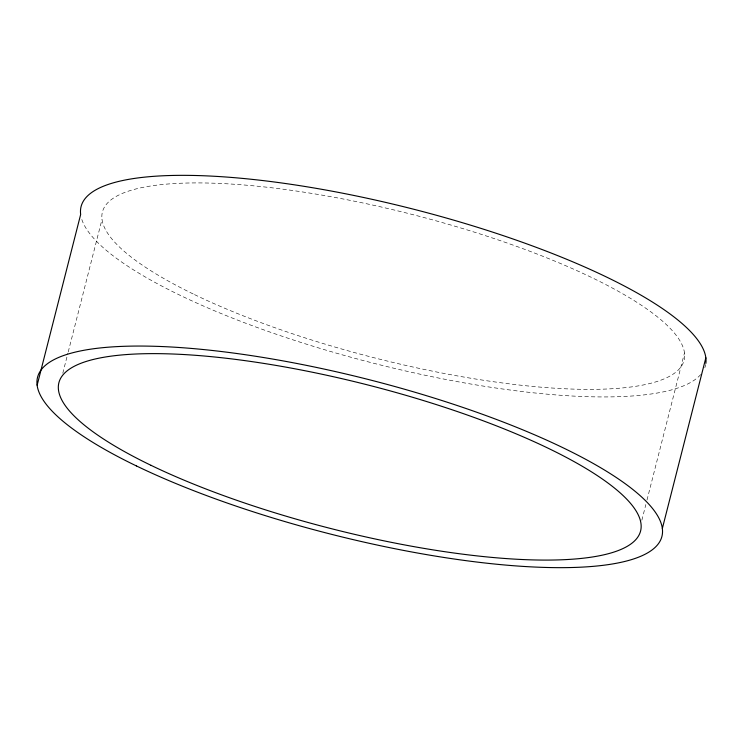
<?xml version="1.0" encoding="UTF-8"?>
<svg xmlns="http://www.w3.org/2000/svg" width="743" height="743" viewBox="0 0 743 743"><rect width="100%" height="100%" fill="white"/><g stroke="black" fill="none" stroke-linecap="round" stroke-linejoin="round"><path stroke-width="0.56" stroke-dasharray="3.71 2.79" d="M62.793 373.237L67.947 353.027M68.235 351.903L102.014 219.371M641.841 520.258L645.853 504.534M646.995 500.039L684.498 352.916M700.649 374.574A322.146 79.566 14.3 0 1 376.432 363.959A322.146 79.566 14.3 0 1 81.433 218.21M705.683 364.525A322.146 79.566 14.3 0 1 704.801 367.711M194.499 294.599A300.144 74.133 14.3 0 0 677.198 371.017A300.144 74.133 14.3 0 0 308.066 192.818A300.144 74.133 14.3 0 0 194.499 294.599"/><path stroke-width="1.11" d="M37.15 385.19L80.662 214.476A322.146 79.566 14.3 0 1 393.084 204.149A322.146 79.566 14.3 0 1 705.859 363.429M662.338 528.524L705.85 357.81M150.987 465.313A300.144 74.133 14.3 0 0 633.686 541.731A300.144 74.133 14.3 0 0 264.554 363.531A300.144 74.133 14.3 0 0 150.987 465.313M136.415 465.935A322.146 79.566 14.3 0 0 654.509 547.953A322.146 79.566 14.3 0 0 258.304 356.686A322.146 79.566 14.3 0 0 136.415 465.935"/></g></svg>
